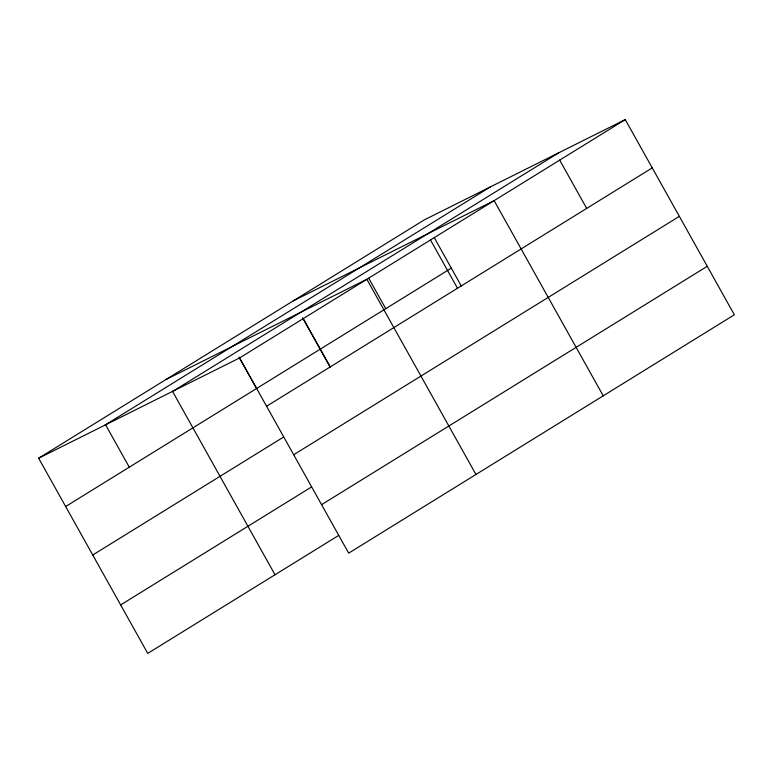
<?xml version="1.0" encoding="UTF-8"?>
<svg xmlns="http://www.w3.org/2000/svg" width="773" height="773" viewBox="0 0 773 773"><rect width="100%" height="100%" fill="white"/><g stroke="black" fill="none" stroke-linecap="round" stroke-linejoin="round"><path stroke-width="1.16" d="M38.65 458.215L424.329 219.861L625.26 119.593L734.35 314.785L348.671 553.139L239.582 357.947L38.65 458.215L147.74 653.407L338.651 535.428M104.954 425.131L490.633 186.766M173.278 391.032L558.947 152.677M239.582 357.947L625.26 119.593M65.647 506.518L451.316 268.154M266.579 406.25L652.257 167.886M92.741 554.995L283.643 437.006M293.672 454.727L679.341 216.363M120.646 604.94L311.558 486.951M321.578 504.663L707.256 266.308M293.199 300.9L494.131 200.632L603.22 395.824M165.924 379.553L366.856 279.285L475.946 474.487M559.691 160.108L586.688 208.41M434.3 237.707L461.336 286.078M430.493 239.959L457.49 288.261M368.74 278.232L385.756 308.678M303.219 318.621L330.216 366.914M302.581 317.703L330.206 367.117M238.954 357.029L256.559 388.529M172.379 391.109L275.014 574.754M105.804 425.189L129.284 467.182"/></g></svg>
